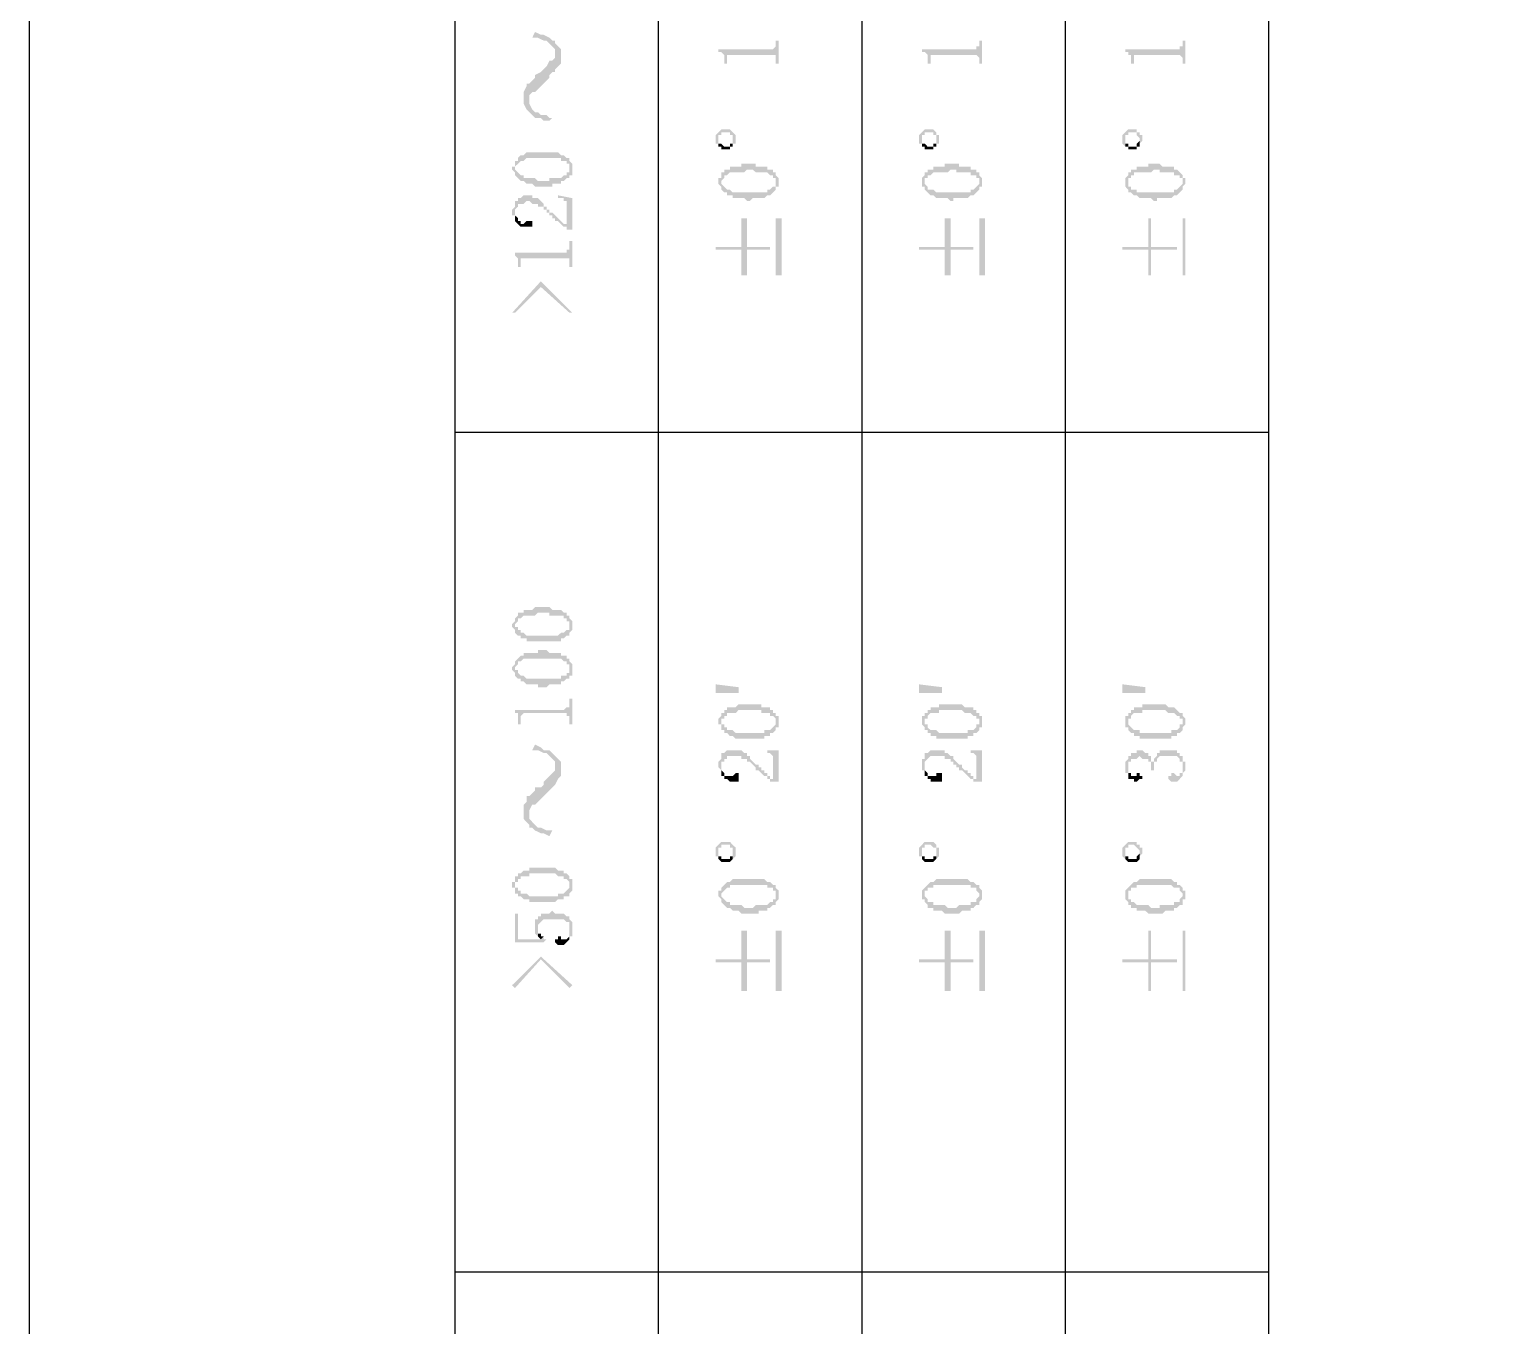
# Model space of a CAD drawing. Header units: inches. Extents: x 3613 to 8393, y -2205 to -794.
# Drawn here: x 3613.22 to 3636.15, y -1268.68 to -1248.26 of the extents above; entities that cross this region are included whole.
import ezdxf

# ---------------------------------------------------------------- set-up
doc = ezdxf.new("R2010")
doc.units = ezdxf.units.IN
doc.header["$MEASUREMENT"] = 0

msp = doc.modelspace()

# ---------------------------------------------------------------- hatches: boundary and pattern name
at = {"transparency": 33554559}
for points in [[(3621.146, -1248.393), (3621.236, -1248.393), (3621.327, -1248.438), (3621.372, -1248.438), (3621.417, -1248.483), (3621.417, -1248.483), (3621.462, -1248.528), (3621.507, -1248.573), (3621.507, -1248.934), (3621.507, -1248.889), (3621.552, -1248.844), (3621.598, -1248.799), (3621.598, -1248.573), (3621.552, -1248.528), (3621.507, -1248.483), (3621.507, -1248.438), (3621.462, -1248.438), (3621.417, -1248.393), (3621.327, -1248.347), (3621.282, -1248.347), (3621.191, -1248.302)], [(3624.08, -1248.573), (3624.08, -1248.618), (3624.125, -1248.618), (3624.17, -1248.663), (3624.17, -1248.708), (3624.17, -1248.799), (3624.215, -1248.799), (3624.215, -1248.708), (3624.215, -1248.663), (3624.982, -1248.663), (3624.982, -1248.708), (3624.982, -1248.799), (3625.028, -1248.799), (3625.028, -1248.438), (3624.982, -1248.438), (3624.982, -1248.483), (3624.982, -1248.528), (3624.982, -1248.528), (3624.937, -1248.573), (3624.892, -1248.573)], [(3627.284, -1248.573), (3627.284, -1248.618), (3627.329, -1248.618), (3627.374, -1248.663), (3627.374, -1248.708), (3627.374, -1248.799), (3627.42, -1248.799), (3627.42, -1248.708), (3627.42, -1248.663), (3628.142, -1248.663), (3628.187, -1248.708), (3628.187, -1248.799), (3628.232, -1248.799), (3628.232, -1248.438), (3628.187, -1248.438), (3628.187, -1248.483), (3628.187, -1248.528), (3628.142, -1248.528), (3628.142, -1248.573), (3628.097, -1248.573)], [(3630.489, -1248.573), (3630.489, -1248.618), (3630.534, -1248.618), (3630.534, -1248.663), (3630.579, -1248.663), (3630.579, -1248.708), (3630.579, -1248.799), (3630.624, -1248.799), (3630.624, -1248.708), (3630.624, -1248.663), (3631.346, -1248.663), (3631.391, -1248.708), (3631.391, -1248.799), (3631.436, -1248.799), (3631.436, -1248.438), (3631.391, -1248.438), (3631.391, -1248.483), (3631.391, -1248.528), (3631.346, -1248.528), (3631.346, -1248.573), (3631.301, -1248.573)], [(3621.011, -1249.34), (3621.011, -1249.431), (3621.056, -1249.521), (3621.101, -1249.566), (3621.101, -1249.385), (3621.101, -1249.295), (3621.146, -1249.25), (3621.191, -1249.25), (3621.236, -1249.205), (3621.282, -1249.16), (3621.327, -1249.115), (3621.372, -1249.07), (3621.417, -1249.024), (3621.417, -1248.979), (3621.462, -1248.934), (3621.507, -1248.934), (3621.507, -1248.663), (3621.507, -1248.708), (3621.462, -1248.754), (3621.417, -1248.754), (3621.372, -1248.844), (3621.327, -1248.889), (3621.327, -1248.889), (3621.282, -1248.934), (3621.191, -1248.979), (3621.191, -1249.024), (3621.146, -1249.07), (3621.101, -1249.115), (3621.056, -1249.115), (3621.056, -1249.16), (3621.011, -1249.25), (3621.011, -1249.295)], [(3621.101, -1249.566), (3621.101, -1249.566), (3621.146, -1249.611), (3621.191, -1249.656), (3621.282, -1249.656), (3621.327, -1249.701), (3621.417, -1249.701), (3621.462, -1249.656), (3621.417, -1249.656), (3621.372, -1249.611), (3621.282, -1249.611), (3621.236, -1249.566), (3621.191, -1249.566), (3621.146, -1249.521), (3621.101, -1249.431), (3621.101, -1249.385)], [(3624.035, -1249.972), (3624.035, -1250.017), (3624.035, -1250.062), (3624.08, -1250.062), (3624.08, -1250.108), (3624.08, -1249.972), (3624.08, -1249.927), (3624.125, -1249.927), (3624.125, -1249.882), (3624.26, -1249.882), (3624.26, -1249.927), (3624.305, -1249.927), (3624.305, -1249.972), (3624.305, -1250.108), (3624.305, -1250.062), (3624.351, -1250.062), (3624.351, -1250.017), (3624.351, -1249.972), (3624.351, -1249.927), (3624.351, -1249.927), (3624.305, -1249.882), (3624.305, -1249.882), (3624.26, -1249.837), (3624.125, -1249.837), (3624.08, -1249.882), (3624.08, -1249.882), (3624.035, -1249.927)], [(3624.08, -1250.108), (3624.125, -1250.108), (3624.125, -1250.153), (3624.26, -1250.153), (3624.26, -1250.108), (3624.305, -1250.108), (3624.305, -1249.972), (3624.305, -1250.017), (3624.305, -1250.062), (3624.26, -1250.062), (3624.26, -1250.108), (3624.17, -1250.108), (3624.125, -1250.062), (3624.08, -1250.062), (3624.08, -1249.972), (3624.08, -1249.972)], [(3627.239, -1249.972), (3627.239, -1250.017), (3627.239, -1250.062), (3627.284, -1250.062), (3627.284, -1250.108), (3627.284, -1249.972), (3627.284, -1249.927), (3627.329, -1249.927), (3627.329, -1249.882), (3627.465, -1249.882), (3627.465, -1249.927), (3627.51, -1249.927), (3627.51, -1249.972), (3627.51, -1250.108), (3627.51, -1250.062), (3627.555, -1250.062), (3627.555, -1250.017), (3627.555, -1249.972), (3627.555, -1249.927), (3627.51, -1249.927), (3627.51, -1249.882), (3627.51, -1249.882), (3627.465, -1249.837), (3627.329, -1249.837), (3627.284, -1249.882), (3627.284, -1249.882), (3627.239, -1249.927)], [(3627.284, -1250.108), (3627.329, -1250.108), (3627.329, -1250.153), (3627.465, -1250.153), (3627.465, -1250.108), (3627.51, -1250.108), (3627.51, -1249.972), (3627.51, -1250.017), (3627.51, -1250.062), (3627.465, -1250.062), (3627.465, -1250.108), (3627.374, -1250.108), (3627.329, -1250.062), (3627.284, -1250.062), (3627.284, -1249.972), (3627.284, -1249.972)], [(3630.443, -1249.972), (3630.443, -1250.017), (3630.443, -1250.062), (3630.443, -1250.062), (3630.489, -1250.108), (3630.489, -1249.972), (3630.489, -1249.927), (3630.534, -1249.927), (3630.534, -1249.882), (3630.669, -1249.882), (3630.669, -1249.927), (3630.669, -1249.927), (3630.714, -1249.972), (3630.714, -1250.108), (3630.714, -1250.062), (3630.714, -1250.062), (3630.759, -1250.017), (3630.759, -1249.972), (3630.759, -1249.927), (3630.714, -1249.927), (3630.714, -1249.882), (3630.669, -1249.882), (3630.669, -1249.837), (3630.534, -1249.837), (3630.489, -1249.882), (3630.489, -1249.882), (3630.443, -1249.927)], [(3630.489, -1250.108), (3630.534, -1250.108), (3630.534, -1250.153), (3630.669, -1250.153), (3630.669, -1250.108), (3630.714, -1250.108), (3630.714, -1249.972), (3630.714, -1250.017), (3630.714, -1250.017), (3630.669, -1250.062), (3630.669, -1250.108), (3630.534, -1250.108), (3630.534, -1250.062), (3630.489, -1250.062), (3630.489, -1249.972), (3630.489, -1249.972)], [(3620.83, -1250.469), (3620.83, -1250.469), (3620.875, -1250.514), (3620.875, -1250.559), (3620.875, -1250.423), (3620.875, -1250.423), (3620.921, -1250.378), (3620.921, -1250.378), (3620.966, -1250.333), (3621.011, -1250.333), (3621.056, -1250.288), (3621.598, -1250.288), (3621.598, -1250.333), (3621.688, -1250.333), (3621.688, -1250.378), (3621.733, -1250.378), (3621.733, -1250.423), (3621.733, -1250.469), (3621.733, -1250.288), (3621.688, -1250.288), (3621.643, -1250.243), (3621.598, -1250.243), (3621.552, -1250.198), (3621.056, -1250.198), (3621.011, -1250.243), (3620.966, -1250.243), (3620.921, -1250.288), (3620.921, -1250.333), (3620.875, -1250.333), (3620.875, -1250.423), (3620.83, -1250.423)], [(3620.875, -1250.559), (3620.921, -1250.604), (3620.921, -1250.604), (3620.966, -1250.649), (3621.011, -1250.649), (3621.056, -1250.694), (3621.146, -1250.694), (3621.191, -1250.739), (3621.462, -1250.739), (3621.462, -1250.694), (3621.598, -1250.694), (3621.598, -1250.649), (3621.643, -1250.649), (3621.688, -1250.604), (3621.733, -1250.604), (3621.733, -1250.559), (3621.778, -1250.559), (3621.778, -1250.514), (3621.778, -1250.469), (3621.778, -1250.423), (3621.778, -1250.378), (3621.778, -1250.378), (3621.733, -1250.333), (3621.733, -1250.469), (3621.733, -1250.514), (3621.688, -1250.514), (3621.688, -1250.559), (3621.643, -1250.559), (3621.598, -1250.604), (3621.417, -1250.604), (3621.417, -1250.649), (3621.236, -1250.649), (3621.191, -1250.604), (3621.011, -1250.604), (3621.011, -1250.559), (3620.966, -1250.559), (3620.921, -1250.514), (3620.921, -1250.514), (3620.875, -1250.469), (3620.875, -1250.469)], [(3624.08, -1250.649), (3624.08, -1250.694), (3624.08, -1250.694), (3624.125, -1250.739), (3624.125, -1250.785), (3624.125, -1250.649), (3624.125, -1250.649), (3624.17, -1250.604), (3624.17, -1250.559), (3624.215, -1250.559), (3624.26, -1250.514), (3624.486, -1250.514), (3624.531, -1250.469), (3624.621, -1250.469), (3624.667, -1250.514), (3624.847, -1250.514), (3624.892, -1250.559), (3624.937, -1250.559), (3624.937, -1250.604), (3624.982, -1250.604), (3624.982, -1250.649), (3624.982, -1250.514), (3624.937, -1250.514), (3624.937, -1250.469), (3624.847, -1250.469), (3624.847, -1250.423), (3624.667, -1250.423), (3624.667, -1250.378), (3624.441, -1250.378), (3624.441, -1250.423), (3624.26, -1250.423), (3624.26, -1250.469), (3624.17, -1250.469), (3624.17, -1250.514), (3624.125, -1250.514), (3624.125, -1250.559), (3624.125, -1250.604), (3624.08, -1250.604)], [(3627.284, -1250.649), (3627.284, -1250.694), (3627.284, -1250.739), (3627.329, -1250.739), (3627.329, -1250.785), (3627.329, -1250.649), (3627.329, -1250.604), (3627.374, -1250.604), (3627.374, -1250.559), (3627.42, -1250.559), (3627.465, -1250.514), (3627.69, -1250.514), (3627.735, -1250.469), (3627.826, -1250.469), (3627.826, -1250.514), (3628.051, -1250.514), (3628.051, -1250.559), (3628.142, -1250.559), (3628.142, -1250.604), (3628.187, -1250.604), (3628.187, -1250.649), (3628.187, -1250.514), (3628.142, -1250.514), (3628.142, -1250.469), (3628.051, -1250.469), (3628.051, -1250.423), (3627.871, -1250.423), (3627.871, -1250.378), (3627.645, -1250.378), (3627.645, -1250.423), (3627.465, -1250.423), (3627.465, -1250.469), (3627.374, -1250.469), (3627.374, -1250.514), (3627.329, -1250.514), (3627.329, -1250.559), (3627.329, -1250.559), (3627.284, -1250.604)], [(3630.489, -1250.649), (3630.489, -1250.694), (3630.489, -1250.739), (3630.489, -1250.739), (3630.534, -1250.785), (3630.534, -1250.649), (3630.534, -1250.604), (3630.579, -1250.604), (3630.579, -1250.559), (3630.624, -1250.559), (3630.624, -1250.514), (3630.895, -1250.514), (3630.94, -1250.469), (3631.03, -1250.469), (3631.03, -1250.514), (3631.256, -1250.514), (3631.256, -1250.559), (3631.346, -1250.559), (3631.346, -1250.604), (3631.391, -1250.604), (3631.391, -1250.649), (3631.391, -1250.559), (3631.346, -1250.514), (3631.346, -1250.514), (3631.301, -1250.469), (3631.256, -1250.469), (3631.256, -1250.423), (3631.075, -1250.423), (3631.03, -1250.378), (3630.85, -1250.378), (3630.85, -1250.423), (3630.669, -1250.423), (3630.669, -1250.469), (3630.579, -1250.469), (3630.579, -1250.514), (3630.534, -1250.514), (3630.534, -1250.559), (3630.534, -1250.559), (3630.489, -1250.604)], [(3624.125, -1250.785), (3624.17, -1250.83), (3624.215, -1250.83), (3624.215, -1250.875), (3624.305, -1250.875), (3624.305, -1250.92), (3624.486, -1250.92), (3624.531, -1250.965), (3624.576, -1250.965), (3624.621, -1250.92), (3624.802, -1250.92), (3624.847, -1250.875), (3624.892, -1250.875), (3624.937, -1250.83), (3624.937, -1250.83), (3624.982, -1250.785), (3624.982, -1250.739), (3625.028, -1250.739), (3625.028, -1250.694), (3625.028, -1250.649), (3625.028, -1250.604), (3625.028, -1250.604), (3624.982, -1250.559), (3624.982, -1250.694), (3624.982, -1250.739), (3624.937, -1250.739), (3624.892, -1250.785), (3624.847, -1250.785), (3624.847, -1250.83), (3624.305, -1250.83), (3624.26, -1250.785), (3624.215, -1250.785), (3624.17, -1250.739), (3624.17, -1250.739), (3624.125, -1250.694), (3624.125, -1250.649)], [(3627.329, -1250.785), (3627.374, -1250.83), (3627.374, -1250.83), (3627.42, -1250.875), (3627.465, -1250.875), (3627.51, -1250.92), (3627.69, -1250.92), (3627.735, -1250.965), (3627.781, -1250.965), (3627.781, -1250.92), (3628.006, -1250.92), (3628.051, -1250.875), (3628.097, -1250.875), (3628.142, -1250.83), (3628.142, -1250.83), (3628.187, -1250.785), (3628.187, -1250.739), (3628.232, -1250.739), (3628.232, -1250.694), (3628.232, -1250.649), (3628.232, -1250.604), (3628.232, -1250.604), (3628.187, -1250.559), (3628.187, -1250.694), (3628.187, -1250.694), (3628.142, -1250.739), (3628.142, -1250.739), (3628.097, -1250.785), (3628.051, -1250.785), (3628.051, -1250.83), (3627.51, -1250.83), (3627.465, -1250.785), (3627.374, -1250.785), (3627.374, -1250.739), (3627.374, -1250.739), (3627.329, -1250.694), (3627.329, -1250.649)], [(3630.534, -1250.785), (3630.534, -1250.83), (3630.579, -1250.83), (3630.624, -1250.875), (3630.669, -1250.875), (3630.714, -1250.92), (3630.895, -1250.92), (3630.94, -1250.965), (3630.985, -1250.965), (3630.985, -1250.92), (3631.211, -1250.92), (3631.256, -1250.875), (3631.301, -1250.875), (3631.346, -1250.83), (3631.346, -1250.83), (3631.391, -1250.785), (3631.391, -1250.739), (3631.391, -1250.739), (3631.436, -1250.694), (3631.436, -1250.649), (3631.436, -1250.604), (3631.391, -1250.604), (3631.391, -1250.559), (3631.391, -1250.694), (3631.391, -1250.694), (3631.346, -1250.739), (3631.346, -1250.739), (3631.301, -1250.785), (3631.256, -1250.785), (3631.256, -1250.83), (3630.669, -1250.83), (3630.669, -1250.785), (3630.579, -1250.785), (3630.579, -1250.739), (3630.534, -1250.739), (3630.534, -1250.694), (3630.534, -1250.649)], [(3620.83, -1251.146), (3620.83, -1251.191), (3620.875, -1251.191), (3620.875, -1251.281), (3620.875, -1251.146), (3620.875, -1251.1), (3620.875, -1251.1), (3620.921, -1251.055), (3620.921, -1251.01), (3621.011, -1251.01), (3621.056, -1250.965), (3621.101, -1250.965), (3621.146, -1251.01), (3621.236, -1251.01), (3621.236, -1251.055), (3621.327, -1251.055), (3621.327, -1251.1), (3621.372, -1251.1), (3621.372, -1251.146), (3621.417, -1251.146), (3621.417, -1251.191), (3621.462, -1251.191), (3621.462, -1251.236), (3621.507, -1251.236), (3621.507, -1251.281), (3621.552, -1251.281), (3621.598, -1251.326), (3621.598, -1251.326), (3621.643, -1251.371), (3621.688, -1251.371), (3621.688, -1251.416), (3621.688, -1251.326), (3621.643, -1251.326), (3621.598, -1251.281), (3621.598, -1251.281), (3621.552, -1251.236), (3621.552, -1251.236), (3621.507, -1251.191), (3621.507, -1251.191), (3621.462, -1251.146), (3621.417, -1251.146), (3621.417, -1251.1), (3621.372, -1251.1), (3621.372, -1251.055), (3621.327, -1251.055), (3621.327, -1251.01), (3621.327, -1251.01), (3621.282, -1250.965), (3621.282, -1250.965), (3621.236, -1250.92), (3621.146, -1250.92), (3621.146, -1250.875), (3621.011, -1250.875), (3620.966, -1250.92), (3620.921, -1250.92), (3620.921, -1250.965), (3620.875, -1250.965), (3620.875, -1251.01), (3620.875, -1251.055), (3620.875, -1251.055), (3620.83, -1251.1)], [(3621.552, -1250.875), (3621.552, -1250.92), (3621.643, -1250.92), (3621.643, -1250.965), (3621.688, -1250.965), (3621.688, -1251.01), (3621.688, -1251.416), (3621.778, -1251.416), (3621.778, -1250.92)], [(3620.875, -1251.281), (3620.875, -1251.281), (3620.921, -1251.326), (3620.921, -1251.326), (3620.966, -1251.371), (3621.146, -1251.371), (3621.146, -1251.281), (3621.056, -1251.281), (3621.011, -1251.326), (3620.966, -1251.326), (3620.966, -1251.281), (3620.921, -1251.281), (3620.921, -1251.236), (3620.921, -1251.236), (3620.875, -1251.191), (3620.875, -1251.146)], [(3624.035, -1251.687), (3624.035, -1251.732), (3624.441, -1251.732), (3624.441, -1252.138), (3624.531, -1252.138), (3624.531, -1251.732), (3624.892, -1251.732), (3624.892, -1251.687), (3624.531, -1251.687), (3624.531, -1251.236), (3624.441, -1251.236), (3624.441, -1251.687)], [(3625.073, -1252.138), (3625.073, -1251.236), (3624.982, -1251.236), (3624.982, -1252.138)], [(3627.239, -1251.687), (3627.239, -1251.732), (3627.645, -1251.732), (3627.645, -1252.138), (3627.735, -1252.138), (3627.735, -1251.732), (3628.097, -1251.732), (3628.097, -1251.687), (3627.735, -1251.687), (3627.735, -1251.236), (3627.645, -1251.236), (3627.645, -1251.687)], [(3628.277, -1252.138), (3628.277, -1251.236), (3628.187, -1251.236), (3628.187, -1252.138)], [(3630.443, -1251.687), (3630.443, -1251.732), (3630.85, -1251.732), (3630.85, -1252.138), (3630.895, -1252.138), (3630.895, -1251.732), (3631.301, -1251.732), (3631.301, -1251.687), (3630.895, -1251.687), (3630.895, -1251.236), (3630.85, -1251.236), (3630.85, -1251.687)], [(3631.436, -1252.138), (3631.436, -1251.236), (3631.391, -1251.236), (3631.391, -1252.138)], [(3620.83, -1251.777), (3620.875, -1251.777), (3620.875, -1251.823), (3620.875, -1251.823), (3620.921, -1251.868), (3620.921, -1251.913), (3620.921, -1252.003), (3620.966, -1252.003), (3620.966, -1251.868), (3621.733, -1251.868), (3621.733, -1251.913), (3621.733, -1252.003), (3621.778, -1252.003), (3621.778, -1251.597), (3621.733, -1251.597), (3621.733, -1251.687), (3621.733, -1251.732), (3621.688, -1251.732), (3621.688, -1251.777), (3621.643, -1251.777)], [(3620.83, -1252.725), (3620.875, -1252.725), (3621.282, -1252.319), (3621.733, -1252.725), (3621.778, -1252.725), (3621.282, -1252.229)], [(3620.83, -1257.63), (3620.83, -1257.676), (3620.83, -1257.676), (3620.875, -1257.721), (3620.875, -1257.766), (3620.875, -1257.63), (3620.875, -1257.63), (3620.921, -1257.585), (3620.921, -1257.54), (3620.966, -1257.54), (3621.011, -1257.495), (3621.191, -1257.495), (3621.236, -1257.45), (3621.417, -1257.45), (3621.417, -1257.495), (3621.643, -1257.495), (3621.643, -1257.54), (3621.688, -1257.54), (3621.688, -1257.585), (3621.733, -1257.585), (3621.733, -1257.63), (3621.733, -1257.495), (3621.688, -1257.495), (3621.688, -1257.45), (3621.643, -1257.45), (3621.598, -1257.405), (3621.462, -1257.405), (3621.417, -1257.36), (3621.191, -1257.36), (3621.146, -1257.405), (3621.011, -1257.405), (3621.011, -1257.45), (3620.921, -1257.45), (3620.921, -1257.495), (3620.921, -1257.495), (3620.875, -1257.54), (3620.875, -1257.585), (3620.875, -1257.585)], [(3620.875, -1257.766), (3620.921, -1257.811), (3620.966, -1257.811), (3620.966, -1257.856), (3621.056, -1257.856), (3621.056, -1257.901), (3621.598, -1257.901), (3621.598, -1257.856), (3621.643, -1257.856), (3621.688, -1257.811), (3621.733, -1257.811), (3621.733, -1257.766), (3621.733, -1257.766), (3621.778, -1257.721), (3621.778, -1257.676), (3621.778, -1257.63), (3621.778, -1257.585), (3621.778, -1257.585), (3621.733, -1257.54), (3621.733, -1257.676), (3621.733, -1257.721), (3621.688, -1257.721), (3621.643, -1257.766), (3621.598, -1257.766), (3621.552, -1257.811), (3621.056, -1257.811), (3621.011, -1257.766), (3620.966, -1257.766), (3620.966, -1257.721), (3620.921, -1257.721), (3620.921, -1257.676), (3620.875, -1257.676), (3620.875, -1257.63)], [(3620.83, -1258.307), (3620.83, -1258.353), (3620.83, -1258.353), (3620.875, -1258.398), (3620.875, -1258.443), (3620.875, -1258.307), (3620.875, -1258.307), (3620.921, -1258.262), (3620.921, -1258.217), (3620.966, -1258.217), (3621.011, -1258.172), (3621.598, -1258.172), (3621.643, -1258.217), (3621.688, -1258.217), (3621.688, -1258.262), (3621.733, -1258.262), (3621.733, -1258.307), (3621.733, -1258.172), (3621.688, -1258.172), (3621.688, -1258.127), (3621.598, -1258.127), (3621.598, -1258.082), (3621.417, -1258.082), (3621.372, -1258.037), (3621.236, -1258.037), (3621.236, -1258.082), (3621.011, -1258.082), (3621.011, -1258.127), (3620.966, -1258.127), (3620.921, -1258.172), (3620.921, -1258.172), (3620.875, -1258.217), (3620.875, -1258.262), (3620.875, -1258.262)], [(3620.875, -1258.443), (3620.921, -1258.488), (3620.966, -1258.488), (3620.966, -1258.533), (3621.011, -1258.533), (3621.056, -1258.578), (3621.236, -1258.578), (3621.236, -1258.623), (3621.372, -1258.623), (3621.417, -1258.578), (3621.598, -1258.578), (3621.598, -1258.533), (3621.643, -1258.533), (3621.688, -1258.488), (3621.733, -1258.488), (3621.733, -1258.443), (3621.778, -1258.443), (3621.778, -1258.398), (3621.778, -1258.307), (3621.778, -1258.262), (3621.778, -1258.262), (3621.733, -1258.217), (3621.733, -1258.353), (3621.733, -1258.398), (3621.688, -1258.398), (3621.688, -1258.443), (3621.598, -1258.443), (3621.598, -1258.488), (3621.056, -1258.488), (3621.011, -1258.443), (3620.966, -1258.443), (3620.921, -1258.398), (3620.921, -1258.353), (3620.875, -1258.353), (3620.875, -1258.307)], [(3624.035, -1258.578), (3624.396, -1258.623), (3624.396, -1258.714), (3624.035, -1258.714)], [(3627.239, -1258.578), (3627.6, -1258.623), (3627.6, -1258.714), (3627.239, -1258.714)], [(3630.443, -1258.578), (3630.804, -1258.623), (3630.804, -1258.714), (3630.443, -1258.714)], [(3620.83, -1258.984), (3620.875, -1258.984), (3620.875, -1259.03), (3620.921, -1259.03), (3620.921, -1259.075), (3620.921, -1259.21), (3620.966, -1259.21), (3620.966, -1259.075), (3620.966, -1259.075), (3621.011, -1259.03), (3621.688, -1259.03), (3621.688, -1259.075), (3621.733, -1259.075), (3621.733, -1259.21), (3621.778, -1259.21), (3621.778, -1258.804), (3621.733, -1258.804), (3621.733, -1258.894), (3621.733, -1258.939), (3621.688, -1258.939), (3621.643, -1258.984)], [(3624.08, -1259.165), (3624.08, -1259.21), (3624.125, -1259.21), (3624.125, -1259.255), (3624.125, -1259.3), (3624.125, -1259.165), (3624.125, -1259.12), (3624.17, -1259.12), (3624.17, -1259.075), (3624.215, -1259.075), (3624.215, -1259.03), (3624.351, -1259.03), (3624.396, -1258.984), (3624.757, -1258.984), (3624.757, -1259.03), (3624.892, -1259.03), (3624.892, -1259.075), (3624.937, -1259.075), (3624.982, -1259.12), (3624.982, -1259.165), (3624.982, -1259.03), (3624.937, -1259.03), (3624.937, -1258.984), (3624.892, -1258.984), (3624.892, -1258.939), (3624.757, -1258.939), (3624.757, -1258.894), (3624.396, -1258.894), (3624.351, -1258.939), (3624.215, -1258.939), (3624.215, -1258.984), (3624.17, -1258.984), (3624.17, -1259.03), (3624.125, -1259.03), (3624.125, -1259.075), (3624.125, -1259.075), (3624.08, -1259.12)], [(3627.284, -1259.165), (3627.284, -1259.21), (3627.284, -1259.21), (3627.329, -1259.255), (3627.329, -1259.3), (3627.329, -1259.165), (3627.329, -1259.12), (3627.374, -1259.12), (3627.374, -1259.075), (3627.374, -1259.075), (3627.42, -1259.03), (3627.555, -1259.03), (3627.555, -1258.984), (3627.916, -1258.984), (3627.961, -1259.03), (3628.051, -1259.03), (3628.097, -1259.075), (3628.142, -1259.075), (3628.142, -1259.12), (3628.187, -1259.12), (3628.187, -1259.165), (3628.187, -1259.03), (3628.142, -1259.03), (3628.142, -1258.984), (3628.097, -1258.984), (3628.097, -1258.939), (3627.961, -1258.939), (3627.916, -1258.894), (3627.555, -1258.894), (3627.555, -1258.939), (3627.42, -1258.939), (3627.42, -1258.984), (3627.374, -1258.984), (3627.374, -1259.03), (3627.329, -1259.03), (3627.329, -1259.075), (3627.284, -1259.075)], [(3630.489, -1259.165), (3630.489, -1259.21), (3630.489, -1259.255), (3630.534, -1259.255), (3630.534, -1259.3), (3630.534, -1259.165), (3630.534, -1259.12), (3630.579, -1259.12), (3630.579, -1259.075), (3630.579, -1259.075), (3630.624, -1259.03), (3630.759, -1259.03), (3630.759, -1258.984), (3631.12, -1258.984), (3631.166, -1259.03), (3631.256, -1259.03), (3631.301, -1259.075), (3631.346, -1259.075), (3631.346, -1259.12), (3631.391, -1259.12), (3631.391, -1259.165), (3631.391, -1259.03), (3631.346, -1259.03), (3631.301, -1258.984), (3631.301, -1258.984), (3631.256, -1258.939), (3631.166, -1258.939), (3631.12, -1258.894), (3630.759, -1258.894), (3630.759, -1258.939), (3630.624, -1258.939), (3630.624, -1258.984), (3630.579, -1258.984), (3630.579, -1259.03), (3630.534, -1259.03), (3630.534, -1259.075), (3630.489, -1259.075)], [(3624.125, -1259.3), (3624.17, -1259.3), (3624.17, -1259.345), (3624.215, -1259.345), (3624.26, -1259.391), (3624.305, -1259.391), (3624.351, -1259.436), (3624.802, -1259.436), (3624.802, -1259.391), (3624.892, -1259.391), (3624.892, -1259.345), (3624.937, -1259.345), (3624.982, -1259.3), (3624.982, -1259.255), (3625.028, -1259.255), (3625.028, -1259.21), (3625.028, -1259.165), (3625.028, -1259.12), (3625.028, -1259.075), (3624.982, -1259.075), (3624.982, -1259.03), (3624.982, -1259.21), (3624.982, -1259.21), (3624.937, -1259.255), (3624.937, -1259.255), (3624.892, -1259.3), (3624.802, -1259.3), (3624.802, -1259.345), (3624.351, -1259.345), (3624.305, -1259.3), (3624.215, -1259.3), (3624.215, -1259.255), (3624.17, -1259.255), (3624.17, -1259.21), (3624.125, -1259.21), (3624.125, -1259.165)], [(3627.329, -1259.3), (3627.374, -1259.3), (3627.374, -1259.345), (3627.42, -1259.345), (3627.42, -1259.391), (3627.51, -1259.391), (3627.51, -1259.436), (3628.006, -1259.436), (3628.006, -1259.391), (3628.097, -1259.391), (3628.097, -1259.345), (3628.142, -1259.345), (3628.187, -1259.3), (3628.187, -1259.255), (3628.232, -1259.255), (3628.232, -1259.21), (3628.232, -1259.165), (3628.232, -1259.12), (3628.232, -1259.075), (3628.187, -1259.075), (3628.187, -1259.03), (3628.187, -1259.21), (3628.142, -1259.21), (3628.142, -1259.255), (3628.142, -1259.255), (3628.097, -1259.3), (3628.006, -1259.3), (3628.006, -1259.345), (3627.555, -1259.345), (3627.51, -1259.3), (3627.42, -1259.3), (3627.374, -1259.255), (3627.374, -1259.21), (3627.329, -1259.21), (3627.329, -1259.165)], [(3630.534, -1259.3), (3630.534, -1259.3), (3630.579, -1259.345), (3630.624, -1259.345), (3630.624, -1259.391), (3630.714, -1259.391), (3630.714, -1259.436), (3631.211, -1259.436), (3631.211, -1259.391), (3631.301, -1259.391), (3631.301, -1259.345), (3631.346, -1259.345), (3631.391, -1259.3), (3631.391, -1259.255), (3631.391, -1259.255), (3631.436, -1259.21), (3631.436, -1259.165), (3631.436, -1259.12), (3631.436, -1259.12), (3631.391, -1259.075), (3631.391, -1259.03), (3631.391, -1259.21), (3631.346, -1259.21), (3631.346, -1259.255), (3631.346, -1259.255), (3631.301, -1259.3), (3631.211, -1259.3), (3631.211, -1259.345), (3630.714, -1259.345), (3630.714, -1259.3), (3630.624, -1259.3), (3630.579, -1259.255), (3630.579, -1259.255), (3630.534, -1259.21), (3630.534, -1259.165)], [(3621.146, -1259.616), (3621.236, -1259.616), (3621.327, -1259.661), (3621.372, -1259.661), (3621.417, -1259.707), (3621.417, -1259.707), (3621.462, -1259.752), (3621.507, -1259.797), (3621.507, -1260.158), (3621.507, -1260.158), (3621.552, -1260.068), (3621.598, -1260.022), (3621.598, -1259.797), (3621.552, -1259.752), (3621.507, -1259.707), (3621.507, -1259.707), (3621.462, -1259.661), (3621.417, -1259.616), (3621.327, -1259.616), (3621.282, -1259.571), (3621.191, -1259.526)], [(3624.08, -1259.842), (3624.08, -1259.887), (3624.08, -1259.887), (3624.125, -1259.932), (3624.125, -1259.977), (3624.125, -1259.842), (3624.125, -1259.797), (3624.17, -1259.797), (3624.17, -1259.752), (3624.215, -1259.752), (3624.215, -1259.707), (3624.441, -1259.707), (3624.441, -1259.752), (3624.531, -1259.752), (3624.531, -1259.797), (3624.576, -1259.797), (3624.621, -1259.842), (3624.621, -1259.842), (3624.667, -1259.887), (3624.667, -1259.932), (3624.712, -1259.932), (3624.757, -1259.977), (3624.757, -1259.977), (3624.802, -1260.022), (3624.847, -1260.022), (3624.847, -1260.068), (3624.892, -1260.068), (3624.892, -1260.113), (3624.937, -1260.113), (3624.937, -1260.068), (3624.892, -1260.068), (3624.892, -1260.022), (3624.847, -1260.022), (3624.847, -1259.977), (3624.802, -1259.977), (3624.802, -1259.932), (3624.757, -1259.932), (3624.757, -1259.887), (3624.712, -1259.887), (3624.712, -1259.842), (3624.667, -1259.842), (3624.621, -1259.797), (3624.621, -1259.797), (3624.576, -1259.752), (3624.576, -1259.707), (3624.531, -1259.707), (3624.531, -1259.661), (3624.486, -1259.661), (3624.441, -1259.616), (3624.215, -1259.616), (3624.17, -1259.661), (3624.125, -1259.661), (3624.125, -1259.707), (3624.125, -1259.752), (3624.125, -1259.752), (3624.08, -1259.797)], [(3624.802, -1259.616), (3624.847, -1259.616), (3624.847, -1259.661), (3624.892, -1259.661), (3624.937, -1259.707), (3624.937, -1260.113), (3625.028, -1260.113), (3625.028, -1259.616)], [(3627.284, -1259.842), (3627.284, -1259.887), (3627.284, -1259.932), (3627.329, -1259.932), (3627.329, -1259.977), (3627.329, -1259.842), (3627.329, -1259.797), (3627.329, -1259.797), (3627.374, -1259.752), (3627.374, -1259.752), (3627.42, -1259.707), (3627.645, -1259.707), (3627.645, -1259.752), (3627.735, -1259.752), (3627.735, -1259.797), (3627.781, -1259.797), (3627.781, -1259.842), (3627.826, -1259.842), (3627.826, -1259.887), (3627.871, -1259.887), (3627.871, -1259.932), (3627.916, -1259.932), (3627.961, -1259.977), (3627.961, -1259.977), (3628.006, -1260.022), (3628.006, -1260.022), (3628.051, -1260.068), (3628.097, -1260.068), (3628.097, -1260.113), (3628.142, -1260.113), (3628.142, -1260.068), (3628.097, -1260.068), (3628.097, -1260.022), (3628.051, -1260.022), (3628.051, -1259.977), (3628.006, -1259.977), (3628.006, -1259.932), (3627.961, -1259.932), (3627.916, -1259.887), (3627.916, -1259.842), (3627.871, -1259.842), (3627.826, -1259.797), (3627.826, -1259.797), (3627.781, -1259.752), (3627.781, -1259.707), (3627.735, -1259.707), (3627.69, -1259.661), (3627.645, -1259.661), (3627.645, -1259.616), (3627.42, -1259.616), (3627.374, -1259.661), (3627.329, -1259.661), (3627.329, -1259.707), (3627.329, -1259.752), (3627.284, -1259.752)], [(3628.006, -1259.616), (3628.051, -1259.616), (3628.051, -1259.661), (3628.097, -1259.661), (3628.142, -1259.707), (3628.142, -1260.113), (3628.232, -1260.113), (3628.232, -1259.616)], [(3630.489, -1259.887), (3630.489, -1259.977), (3630.534, -1259.977), (3630.534, -1259.887), (3630.534, -1259.842), (3630.534, -1259.797), (3630.579, -1259.797), (3630.579, -1259.752), (3630.669, -1259.752), (3630.714, -1259.707), (3630.759, -1259.752), (3630.85, -1259.752), (3630.85, -1259.797), (3630.895, -1259.797), (3630.895, -1259.842), (3630.895, -1259.887), (3630.895, -1259.932), (3630.94, -1259.932), (3630.94, -1259.887), (3630.94, -1259.797), (3630.985, -1259.797), (3630.985, -1259.752), (3630.985, -1259.752), (3631.03, -1259.707), (3631.301, -1259.707), (3631.346, -1259.752), (3631.346, -1259.797), (3631.391, -1259.797), (3631.391, -1259.842), (3631.391, -1259.887), (3631.391, -1259.707), (3631.346, -1259.707), (3631.346, -1259.661), (3631.301, -1259.661), (3631.301, -1259.616), (3631.03, -1259.616), (3631.03, -1259.661), (3630.985, -1259.661), (3630.985, -1259.707), (3630.985, -1259.707), (3630.94, -1259.752), (3630.94, -1259.797), (3630.895, -1259.797), (3630.895, -1259.707), (3630.85, -1259.707), (3630.85, -1259.661), (3630.804, -1259.661), (3630.759, -1259.616), (3630.669, -1259.616), (3630.669, -1259.661), (3630.579, -1259.661), (3630.579, -1259.707), (3630.534, -1259.707), (3630.534, -1259.752), (3630.534, -1259.752), (3630.489, -1259.797), (3630.489, -1259.842)], [(3631.166, -1260.068), (3631.166, -1260.068), (3631.211, -1260.113), (3631.301, -1260.113), (3631.346, -1260.068), (3631.346, -1260.068), (3631.391, -1260.022), (3631.391, -1259.977), (3631.391, -1259.977), (3631.436, -1259.932), (3631.436, -1259.887), (3631.436, -1259.842), (3631.436, -1259.797), (3631.391, -1259.797), (3631.391, -1259.752), (3631.391, -1259.887), (3631.391, -1259.932), (3631.391, -1259.977), (3631.346, -1259.977), (3631.346, -1260.022), (3631.301, -1260.022), (3631.256, -1259.977), (3631.211, -1259.977), (3631.211, -1260.022), (3631.166, -1260.022)], [(3621.011, -1260.564), (3621.011, -1260.699), (3621.056, -1260.745), (3621.101, -1260.79), (3621.101, -1260.609), (3621.101, -1260.564), (3621.146, -1260.474), (3621.191, -1260.474), (3621.236, -1260.429), (3621.282, -1260.383), (3621.327, -1260.338), (3621.372, -1260.293), (3621.417, -1260.248), (3621.417, -1260.248), (3621.462, -1260.203), (3621.507, -1260.158), (3621.507, -1259.887), (3621.507, -1259.932), (3621.462, -1259.977), (3621.417, -1260.022), (3621.372, -1260.068), (3621.327, -1260.113), (3621.327, -1260.158), (3621.282, -1260.203), (3621.191, -1260.203), (3621.191, -1260.248), (3621.146, -1260.293), (3621.101, -1260.338), (3621.056, -1260.338), (3621.056, -1260.429), (3621.011, -1260.474), (3621.011, -1260.519)], [(3624.125, -1259.977), (3624.125, -1260.022), (3624.17, -1260.022), (3624.17, -1260.068), (3624.215, -1260.068), (3624.26, -1260.113), (3624.396, -1260.113), (3624.396, -1260.022), (3624.396, -1259.977), (3624.351, -1259.977), (3624.305, -1260.022), (3624.17, -1260.022), (3624.17, -1259.977), (3624.17, -1259.977), (3624.125, -1259.932), (3624.125, -1259.887), (3624.125, -1259.887)], [(3627.329, -1259.977), (3627.329, -1260.022), (3627.374, -1260.022), (3627.374, -1260.068), (3627.42, -1260.068), (3627.42, -1260.113), (3627.6, -1260.113), (3627.6, -1260.022), (3627.6, -1259.977), (3627.51, -1259.977), (3627.51, -1260.022), (3627.374, -1260.022), (3627.374, -1259.977), (3627.374, -1259.977), (3627.329, -1259.932), (3627.329, -1259.887), (3627.329, -1259.887)], [(3630.534, -1259.977), (3630.534, -1260.022), (3630.534, -1260.068), (3630.624, -1260.068), (3630.624, -1260.113), (3630.669, -1260.113), (3630.714, -1260.068), (3630.759, -1260.068), (3630.759, -1260.022), (3630.714, -1260.022), (3630.714, -1259.977), (3630.669, -1259.977), (3630.669, -1260.022), (3630.579, -1260.022), (3630.579, -1259.977), (3630.534, -1259.977), (3630.534, -1259.932), (3630.534, -1259.887)], [(3621.101, -1260.79), (3621.101, -1260.835), (3621.146, -1260.835), (3621.191, -1260.88), (3621.282, -1260.925), (3621.327, -1260.925), (3621.417, -1260.97), (3621.462, -1260.88), (3621.372, -1260.88), (3621.282, -1260.835), (3621.236, -1260.835), (3621.191, -1260.79), (3621.191, -1260.79), (3621.146, -1260.745), (3621.101, -1260.699), (3621.101, -1260.609)], [(3624.035, -1261.196), (3624.035, -1261.286), (3624.08, -1261.286), (3624.08, -1261.331), (3624.08, -1261.151), (3624.125, -1261.151), (3624.125, -1261.106), (3624.26, -1261.106), (3624.26, -1261.151), (3624.305, -1261.151), (3624.305, -1261.196), (3624.305, -1261.331), (3624.305, -1261.331), (3624.351, -1261.286), (3624.351, -1261.241), (3624.351, -1261.151), (3624.351, -1261.151), (3624.305, -1261.106), (3624.305, -1261.106), (3624.26, -1261.06), (3624.125, -1261.06), (3624.08, -1261.106), (3624.08, -1261.106), (3624.035, -1261.151)], [(3624.08, -1261.331), (3624.08, -1261.331), (3624.125, -1261.376), (3624.26, -1261.376), (3624.305, -1261.331), (3624.305, -1261.196), (3624.305, -1261.241), (3624.305, -1261.286), (3624.26, -1261.286), (3624.26, -1261.331), (3624.125, -1261.331), (3624.125, -1261.286), (3624.08, -1261.286), (3624.08, -1261.241), (3624.08, -1261.241)], [(3627.239, -1261.196), (3627.239, -1261.286), (3627.284, -1261.286), (3627.284, -1261.331), (3627.284, -1261.151), (3627.329, -1261.151), (3627.329, -1261.106), (3627.42, -1261.106), (3627.465, -1261.151), (3627.51, -1261.151), (3627.51, -1261.196), (3627.51, -1261.331), (3627.51, -1261.331), (3627.555, -1261.286), (3627.555, -1261.241), (3627.555, -1261.151), (3627.51, -1261.151), (3627.51, -1261.106), (3627.51, -1261.106), (3627.465, -1261.06), (3627.329, -1261.06), (3627.284, -1261.106), (3627.284, -1261.106), (3627.239, -1261.151)], [(3627.284, -1261.331), (3627.284, -1261.331), (3627.329, -1261.376), (3627.465, -1261.376), (3627.51, -1261.331), (3627.51, -1261.196), (3627.51, -1261.241), (3627.51, -1261.286), (3627.465, -1261.286), (3627.465, -1261.331), (3627.329, -1261.331), (3627.329, -1261.286), (3627.284, -1261.286), (3627.284, -1261.241), (3627.284, -1261.241)], [(3630.443, -1261.196), (3630.443, -1261.286), (3630.443, -1261.286), (3630.489, -1261.331), (3630.489, -1261.151), (3630.534, -1261.151), (3630.534, -1261.106), (3630.624, -1261.106), (3630.669, -1261.151), (3630.669, -1261.151), (3630.714, -1261.196), (3630.714, -1261.331), (3630.714, -1261.286), (3630.759, -1261.241), (3630.759, -1261.151), (3630.714, -1261.151), (3630.714, -1261.106), (3630.669, -1261.106), (3630.669, -1261.06), (3630.534, -1261.06), (3630.489, -1261.106), (3630.489, -1261.106), (3630.443, -1261.151)], [(3630.489, -1261.331), (3630.489, -1261.331), (3630.534, -1261.376), (3630.669, -1261.376), (3630.714, -1261.331), (3630.714, -1261.196), (3630.714, -1261.241), (3630.714, -1261.241), (3630.669, -1261.286), (3630.669, -1261.331), (3630.534, -1261.331), (3630.534, -1261.286), (3630.489, -1261.286), (3630.489, -1261.241), (3630.489, -1261.241)], [(3620.83, -1261.737), (3620.83, -1261.783), (3620.875, -1261.783), (3620.875, -1261.828), (3620.875, -1261.873), (3620.875, -1261.737), (3620.875, -1261.692), (3620.921, -1261.692), (3620.921, -1261.647), (3620.966, -1261.647), (3620.966, -1261.602), (3621.101, -1261.602), (3621.101, -1261.557), (3621.507, -1261.557), (3621.552, -1261.602), (3621.643, -1261.602), (3621.643, -1261.647), (3621.688, -1261.647), (3621.733, -1261.692), (3621.733, -1261.737), (3621.733, -1261.602), (3621.733, -1261.602), (3621.688, -1261.557), (3621.643, -1261.557), (3621.643, -1261.512), (3621.552, -1261.512), (3621.507, -1261.467), (3621.101, -1261.467), (3621.101, -1261.512), (3621.011, -1261.512), (3620.966, -1261.557), (3620.921, -1261.557), (3620.921, -1261.602), (3620.875, -1261.602), (3620.875, -1261.647), (3620.875, -1261.692), (3620.83, -1261.692)], [(3620.875, -1261.873), (3620.921, -1261.873), (3620.921, -1261.918), (3620.966, -1261.918), (3621.011, -1261.963), (3621.101, -1261.963), (3621.101, -1262.008), (3621.507, -1262.008), (3621.552, -1261.963), (3621.643, -1261.963), (3621.643, -1261.918), (3621.733, -1261.918), (3621.733, -1261.873), (3621.733, -1261.873), (3621.778, -1261.828), (3621.778, -1261.783), (3621.778, -1261.737), (3621.778, -1261.692), (3621.778, -1261.647), (3621.733, -1261.647), (3621.733, -1261.602), (3621.733, -1261.737), (3621.733, -1261.783), (3621.733, -1261.783), (3621.688, -1261.828), (3621.688, -1261.828), (3621.643, -1261.873), (3621.552, -1261.873), (3621.552, -1261.918), (3621.101, -1261.918), (3621.056, -1261.873), (3620.966, -1261.873), (3620.966, -1261.828), (3620.921, -1261.828), (3620.921, -1261.783), (3620.875, -1261.783), (3620.875, -1261.737)], [(3624.08, -1261.918), (3624.08, -1261.918), (3624.125, -1261.963), (3624.125, -1262.008), (3624.125, -1261.873), (3624.125, -1261.873), (3624.17, -1261.828), (3624.17, -1261.828), (3624.215, -1261.783), (3624.26, -1261.783), (3624.26, -1261.737), (3624.847, -1261.737), (3624.847, -1261.783), (3624.937, -1261.783), (3624.937, -1261.828), (3624.982, -1261.828), (3624.982, -1261.873), (3624.982, -1261.918), (3624.982, -1261.737), (3624.937, -1261.737), (3624.892, -1261.692), (3624.847, -1261.692), (3624.802, -1261.647), (3624.305, -1261.647), (3624.26, -1261.692), (3624.215, -1261.692), (3624.17, -1261.737), (3624.17, -1261.737), (3624.125, -1261.783), (3624.125, -1261.828), (3624.08, -1261.828), (3624.08, -1261.873)], [(3627.284, -1261.918), (3627.284, -1261.963), (3627.329, -1261.963), (3627.329, -1262.008), (3627.329, -1261.873), (3627.329, -1261.828), (3627.374, -1261.828), (3627.374, -1261.783), (3627.465, -1261.783), (3627.465, -1261.737), (3628.051, -1261.737), (3628.051, -1261.783), (3628.142, -1261.783), (3628.142, -1261.828), (3628.142, -1261.828), (3628.187, -1261.873), (3628.187, -1261.918), (3628.187, -1261.737), (3628.142, -1261.737), (3628.097, -1261.692), (3628.051, -1261.692), (3628.006, -1261.647), (3627.51, -1261.647), (3627.465, -1261.692), (3627.42, -1261.692), (3627.374, -1261.737), (3627.374, -1261.737), (3627.329, -1261.783), (3627.329, -1261.783), (3627.284, -1261.828), (3627.284, -1261.873)], [(3630.489, -1261.918), (3630.489, -1261.963), (3630.489, -1261.963), (3630.534, -1262.008), (3630.534, -1261.873), (3630.534, -1261.828), (3630.579, -1261.828), (3630.579, -1261.783), (3630.669, -1261.783), (3630.669, -1261.737), (3631.211, -1261.737), (3631.256, -1261.783), (3631.346, -1261.783), (3631.346, -1261.828), (3631.346, -1261.828), (3631.391, -1261.873), (3631.391, -1261.918), (3631.391, -1261.783), (3631.346, -1261.737), (3631.301, -1261.737), (3631.301, -1261.692), (3631.256, -1261.692), (3631.211, -1261.647), (3630.714, -1261.647), (3630.669, -1261.692), (3630.624, -1261.692), (3630.579, -1261.737), (3630.579, -1261.737), (3630.534, -1261.783), (3630.534, -1261.783), (3630.489, -1261.828), (3630.489, -1261.873)], [(3624.125, -1262.008), (3624.17, -1262.053), (3624.17, -1262.053), (3624.215, -1262.099), (3624.26, -1262.099), (3624.305, -1262.144), (3624.396, -1262.144), (3624.441, -1262.189), (3624.712, -1262.189), (3624.712, -1262.144), (3624.847, -1262.144), (3624.847, -1262.099), (3624.892, -1262.099), (3624.937, -1262.053), (3624.982, -1262.053), (3624.982, -1262.008), (3624.982, -1262.008), (3625.028, -1261.963), (3625.028, -1261.918), (3625.028, -1261.873), (3625.028, -1261.828), (3625.028, -1261.828), (3624.982, -1261.783), (3624.982, -1261.918), (3624.982, -1261.963), (3624.937, -1261.963), (3624.937, -1262.008), (3624.892, -1262.008), (3624.847, -1262.053), (3624.667, -1262.053), (3624.621, -1262.099), (3624.486, -1262.099), (3624.441, -1262.053), (3624.26, -1262.053), (3624.26, -1262.008), (3624.215, -1262.008), (3624.17, -1261.963), (3624.17, -1261.963), (3624.125, -1261.918), (3624.125, -1261.918)], [(3627.329, -1262.008), (3627.374, -1262.053), (3627.374, -1262.099), (3627.465, -1262.099), (3627.465, -1262.144), (3627.6, -1262.144), (3627.645, -1262.189), (3627.871, -1262.189), (3627.916, -1262.144), (3628.051, -1262.144), (3628.051, -1262.099), (3628.097, -1262.099), (3628.142, -1262.053), (3628.187, -1262.053), (3628.187, -1262.008), (3628.187, -1262.008), (3628.232, -1261.963), (3628.232, -1261.918), (3628.232, -1261.873), (3628.232, -1261.828), (3628.232, -1261.828), (3628.187, -1261.783), (3628.187, -1261.918), (3628.187, -1261.918), (3628.142, -1261.963), (3628.142, -1262.008), (3628.051, -1262.008), (3628.051, -1262.053), (3627.871, -1262.053), (3627.826, -1262.099), (3627.69, -1262.099), (3627.645, -1262.053), (3627.465, -1262.053), (3627.465, -1262.008), (3627.374, -1262.008), (3627.374, -1261.963), (3627.374, -1261.963), (3627.329, -1261.918), (3627.329, -1261.918)], [(3630.534, -1262.008), (3630.534, -1262.053), (3630.579, -1262.053), (3630.579, -1262.099), (3630.669, -1262.099), (3630.669, -1262.144), (3630.804, -1262.144), (3630.85, -1262.189), (3631.075, -1262.189), (3631.12, -1262.144), (3631.256, -1262.144), (3631.256, -1262.099), (3631.301, -1262.099), (3631.346, -1262.053), (3631.391, -1262.053), (3631.391, -1262.008), (3631.391, -1261.963), (3631.436, -1261.963), (3631.436, -1261.918), (3631.436, -1261.873), (3631.436, -1261.828), (3631.391, -1261.828), (3631.391, -1261.783), (3631.391, -1261.918), (3631.391, -1261.918), (3631.346, -1261.963), (3631.346, -1262.008), (3631.256, -1262.008), (3631.256, -1262.053), (3631.03, -1262.053), (3631.03, -1262.099), (3630.895, -1262.099), (3630.85, -1262.053), (3630.669, -1262.053), (3630.624, -1262.008), (3630.579, -1262.008), (3630.579, -1261.963), (3630.534, -1261.963), (3630.534, -1261.918), (3630.534, -1261.918)], [(3620.875, -1262.189), (3620.875, -1262.64), (3621.327, -1262.64), (3621.372, -1262.595), (3621.327, -1262.595), (3621.327, -1262.55), (3621.282, -1262.595), (3620.921, -1262.595), (3620.921, -1262.189)], [(3621.191, -1262.414), (3621.191, -1262.46), (3621.191, -1262.505), (3621.191, -1262.505), (3621.236, -1262.55), (3621.236, -1262.414), (3621.236, -1262.369), (3621.236, -1262.369), (3621.282, -1262.324), (3621.282, -1262.324), (3621.327, -1262.279), (3621.643, -1262.279), (3621.688, -1262.324), (3621.733, -1262.324), (3621.733, -1262.369), (3621.733, -1262.55), (3621.778, -1262.55), (3621.778, -1262.505), (3621.778, -1262.46), (3621.778, -1262.369), (3621.778, -1262.324), (3621.778, -1262.324), (3621.733, -1262.279), (3621.733, -1262.234), (3621.688, -1262.234), (3621.643, -1262.189), (3621.507, -1262.189), (3621.462, -1262.144), (3621.462, -1262.144), (3621.417, -1262.189), (3621.282, -1262.189), (3621.282, -1262.234), (3621.236, -1262.234), (3621.236, -1262.279), (3621.191, -1262.279), (3621.191, -1262.324), (3621.191, -1262.369)], [(3621.236, -1262.55), (3621.236, -1262.55), (3621.282, -1262.595), (3621.282, -1262.595), (3621.327, -1262.55), (3621.282, -1262.55), (3621.282, -1262.505), (3621.236, -1262.505), (3621.236, -1262.46), (3621.236, -1262.414)], [(3621.507, -1262.64), (3621.507, -1262.64), (3621.552, -1262.685), (3621.643, -1262.685), (3621.688, -1262.64), (3621.688, -1262.64), (3621.733, -1262.595), (3621.733, -1262.46), (3621.733, -1262.505), (3621.733, -1262.55), (3621.733, -1262.55), (3621.688, -1262.595), (3621.598, -1262.595), (3621.598, -1262.55), (3621.552, -1262.55), (3621.552, -1262.595), (3621.507, -1262.595)], [(3624.035, -1262.911), (3624.035, -1262.956), (3624.441, -1262.956), (3624.441, -1263.407), (3624.531, -1263.407), (3624.531, -1262.956), (3624.892, -1262.956), (3624.892, -1262.911), (3624.531, -1262.911), (3624.531, -1262.46), (3624.441, -1262.46), (3624.441, -1262.911)], [(3625.073, -1263.407), (3625.073, -1262.46), (3624.982, -1262.46), (3624.982, -1263.407)], [(3627.239, -1262.911), (3627.239, -1262.956), (3627.645, -1262.956), (3627.645, -1263.407), (3627.735, -1263.407), (3627.735, -1262.956), (3628.097, -1262.956), (3628.097, -1262.911), (3627.735, -1262.911), (3627.735, -1262.46), (3627.645, -1262.46), (3627.645, -1262.911)], [(3628.277, -1263.407), (3628.277, -1262.46), (3628.187, -1262.46), (3628.187, -1263.407)], [(3630.443, -1262.911), (3630.443, -1262.956), (3630.85, -1262.956), (3630.85, -1263.407), (3630.895, -1263.407), (3630.895, -1262.956), (3631.301, -1262.956), (3631.301, -1262.911), (3630.895, -1262.911), (3630.895, -1262.46), (3630.85, -1262.46), (3630.85, -1262.911)], [(3631.436, -1263.407), (3631.436, -1262.46), (3631.391, -1262.46), (3631.391, -1263.407)], [(3620.83, -1263.317), (3620.875, -1263.362), (3621.282, -1262.911), (3621.733, -1263.362), (3621.778, -1263.317), (3621.282, -1262.866)]]:
    msp.add_hatch(color=256, dxfattribs=at).paths.add_polyline_path(points)

# ---------------------------------------------------------------- linework, layer by layer
msp.add_line((3619.928, -1234.354), (3619.928, -1521.095))
msp.add_lwpolyline([(4033.221, -1525.354), (4033.221, -1228.354), (3613.221, -1228.354), (3613.221, -1525.354)], close=True)
for points in [[(3623.132, -1234.354), (3623.132, -1308.269)], [(3626.336, -1234.354), (3626.336, -1308.269)], [(3629.541, -1234.354), (3629.541, -1308.269)], [(3632.745, -1234.354), (3632.745, -1521.095)], [(3619.928, -1254.607), (3632.745, -1254.607)], [(3619.928, -1267.83), (3632.745, -1267.83)]]:
    msp.add_lwpolyline(points)

doc.saveas('drawing.dxf')
